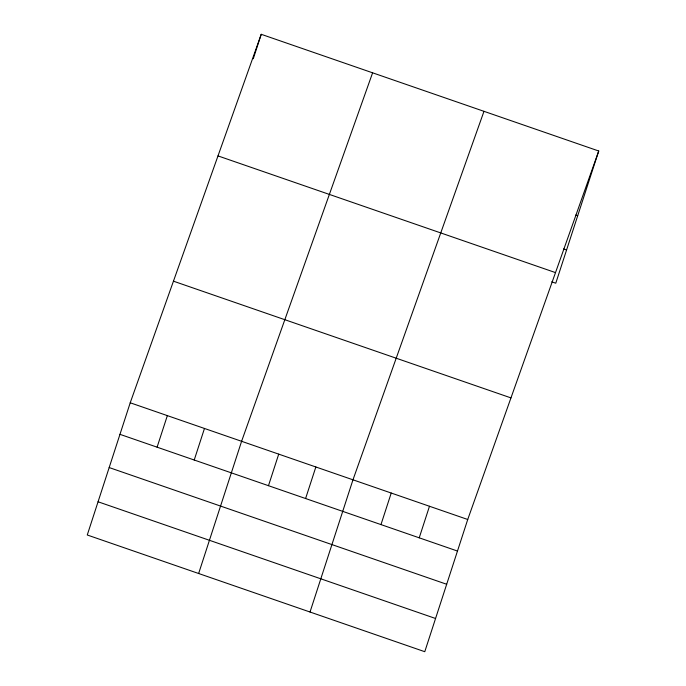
<?xml version="1.0" encoding="UTF-8"?>
<svg xmlns="http://www.w3.org/2000/svg" width="686" height="686" viewBox="0 0 686 686"><rect width="100%" height="100%" fill="white"/><g stroke="black" fill="none" stroke-linecap="round" stroke-linejoin="round"><path stroke-width="1.03" d="M130.22 402.785L87.268 534.994L424.771 651.7L467.732 519.491L598.732 151.006L261.229 34.3L130.22 402.785L467.732 519.491M253.288 58.73L261.229 34.3M157.094 447.178L167.35 415.622M194.224 460.014L204.471 428.458M198.64 573.505L241.601 441.295L372.609 72.81M268.475 485.688L278.722 454.141M305.596 498.525L315.852 466.977M310.021 612.015L352.973 479.814L483.982 111.329M380.97 524.593L391.226 493.037M419.223 537.824L429.479 506.268M598.732 151.006L555.78 283.215L551.75 281.826M575.674 215.078L577.689 215.781M563.549 248.958L566.567 249.996M217.994 155.902L555.506 272.608M173.455 281.183L510.959 397.897M119.973 434.341L457.476 551.047M109.177 467.552L446.68 584.266M98.055 501.775L435.567 618.489"/></g></svg>
